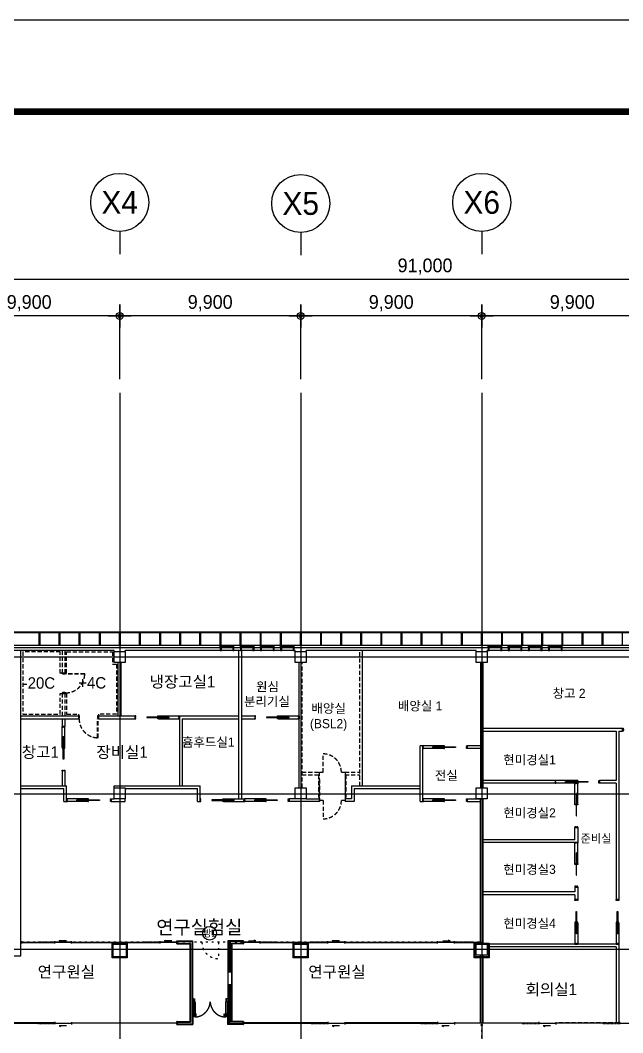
# Model space of a CAD drawing. Header units: metres. Extents: x 630750 to 860239, y 578133 to 726633.
# Drawn here: x 702867 to 735817, y 671261 to 726633 of the extents above; entities that cross this region are included whole.
import ezdxf
from ezdxf.enums import TextEntityAlignment as Align

# ---------------------------------------------------------------- set-up
doc = ezdxf.new("R2010")
doc.units = ezdxf.units.M
doc.header["$LTSCALE"] = 300
for name, pattern in [('DASHDOT', [25.4, 12.7, -6.35, 0, -6.35]), ('HID1', [0.375, 0.25, -0.125]), ('HIDDEN', [2, 1, -1]), ('HIDDEN-1', [1.4, 0.35, -0.7, 0.35]), ('업무시설_xr-base$0$CONTINOUS', [0])]:
    doc.linetypes.add(name, pattern=pattern)
doc.layers.get('Defpoints').update_dxf_attribs({"color": 8})
for name, color, linetype in [('001dmp-FORM', 7, 'Continuous'), ('A-AL', 6, 'Continuous'), ('A-CEN-1', 1, 'Continuous'), ('A-CON', 2, 'Continuous'), ('A-DIM', 7, 'Continuous'), ('A-DOR', 4, 'Continuous'), ('A-GRID-DIMS', 14, 'Continuous'), ('A-TXT', 3, 'Continuous'), ('A-WAL-BLK', 3, 'Continuous'), ('A-WAL-DW', 7, 'Continuous'), ('A-WIN-GLASS', 4, 'Continuous'), ('DIM', 7, 'Continuous'), ('fire shutter', 2, 'Continuous'), ('INT', 117, 'Continuous'), ('KUK-DOOR', 4, 'Continuous'), ('KUK-DOOR-FRAME', 4, 'Continuous'), ('KUK-FUR-FIX', 6, 'Continuous'), ('KUK-WALL-DRYWALL', 4, 'Continuous'), ('KUK-WALL-FIN 1', 30, 'Continuous'), ('KUK-WINDOW', 4, 'Continuous'), ('블럭', 7, 'Continuous'), ('외장그레이팅', 4, 'Continuous'), ('특수설계 영역', 225, 'Continuous'), ('프레임', 5, 'Continuous')]:
    doc.layers.add(name, color=color, linetype=linetype)
doc.layers.add('tel 1구', color=7, linetype='Continuous', lineweight=5, true_color=0x0074cb)
doc.styles.add('TEXT', font='')
doc.styles.add('TEXT(돋음)', font='')
doc.styles.add('돋움', font='')
doc.styles.get('TEXT').set_extended_font_data('DotumChe')
doc.styles.get('TEXT(돋음)').set_extended_font_data('Dotum')
doc.styles.get('돋움').set_extended_font_data('Dotum')
doc.dimstyles.new('DIM250', dxfattribs={"dimscale": 250, "dimtxt": 3, "dimasz": 1, "dimexe": 2, "dimexo": 3, "dimgap": 1, "dimtad": 1, "dimdec": 0, "dimzin": 0, "dimdsep": 46, "dimlunit": 6, "dimtxsty": 'TEXT(돋음)', "dimblk": 'Z_DOT', "dimcen": 2.5, "dimdle": 2, "dimclrd": 256, "dimclre": 256, "dimclrt": 3, "dimadec": 0, "dimazin": 0, "dimtfac": 1, "dimtdec": 0, "dimtix": 1, "dimtmove": 2, "dimatfit": 3, "dimldrblk": 'Z_DOT', "dimfxl": 1, "dimtolj": 1, "dimtzin": 0, "dimarcsym": 0})

# ---------------------------------------------------------------- blocks, each defined once
blk = doc.blocks.new('Z_DOT')
at = {"layer": 'DIM', "color": 7}
for p, q in [((0, -2.5), (0, 2.5)), ((-2.5, 0), (2.5, 0))]:
    blk.add_line(p, q, dxfattribs=at)
for radius in [0.75, 0.375]:
    blk.add_circle((0, 0), radius, dxfattribs=at)
blk = doc.blocks.new('*D32')
at = {"layer": 'A-DIM', "lineweight": -2, "transparency": 16777216}
for p, q in [((679505, 707009), (679505, 712959)), ((770505, 707009), (770505, 712959)), ((770255, 712459), (679755, 712459))]:
    blk.add_line(p, q, dxfattribs=at)
at = {"layer": 'Defpoints', "color": 0, "transparency": 16777216}
for p in [(679505, 712459), (679505, 706259), (770505, 706259)]:
    blk.add_point(p, dxfattribs=at)
at = {"layer": 'A-DIM', "lineweight": -2, "transparency": 16777216, "xscale": 250, "yscale": 250, "zscale": 250}
for p, rotation in [((679505, 712459), 179.9999997598762), ((770505, 712459), 359.9999997598762)]:
    blk.add_blockref('Z_DOT', p, dxfattribs=dict(at, rotation=rotation))
at = {"layer": 'A-DIM', "color": 3, "transparency": 16777216, "insert": (725005, 713157), "char_height": 750, "attachment_point": 5, "rotation": 360, "style": 'TEXT(돋음)'}
blk.add_mtext('\\A1;91,000', dxfattribs=at)
blk = doc.blocks.new('*D33')
at = {"layer": 'A-DIM', "lineweight": -2, "transparency": 16777216}
for p, q in [((698405, 707009), (698405, 710959)), ((708055, 710459), (698655, 710459)), ((708305, 707009), (708305, 710959))]:
    blk.add_line(p, q, dxfattribs=at)
at = {"layer": 'Defpoints', "color": 0, "transparency": 16777216}
for p in [(698405, 710459), (698405, 706259), (708305, 706259)]:
    blk.add_point(p, dxfattribs=at)
at = {"layer": 'A-DIM', "lineweight": -2, "transparency": 16777216, "xscale": 250, "yscale": 250, "zscale": 250}
for p, rotation in [((698405, 710459), 179.9999997598762), ((708305, 710459), 359.9999997598762)]:
    blk.add_blockref('Z_DOT', p, dxfattribs=dict(at, rotation=rotation))
at = {"layer": 'A-DIM', "color": 3, "transparency": 16777216, "insert": (703355, 711157), "char_height": 750, "attachment_point": 5, "rotation": 360, "style": 'TEXT(돋음)'}
blk.add_mtext('\\A1;9,900', dxfattribs=at)
blk = doc.blocks.new('*D34')
at = {"layer": 'A-DIM', "lineweight": -2, "transparency": 16777216}
for p, q in [((708305, 707009), (708305, 710959)), ((717955, 710459), (708555, 710459)), ((718205, 707009), (718205, 710959))]:
    blk.add_line(p, q, dxfattribs=at)
at = {"layer": 'Defpoints', "color": 0, "transparency": 16777216}
for p in [(708305, 710459), (708305, 706259), (718205, 706259)]:
    blk.add_point(p, dxfattribs=at)
at = {"layer": 'A-DIM', "lineweight": -2, "transparency": 16777216, "xscale": 250, "yscale": 250, "zscale": 250}
for p, rotation in [((708305, 710459), 179.9999997598762), ((718205, 710459), 359.9999997598762)]:
    blk.add_blockref('Z_DOT', p, dxfattribs=dict(at, rotation=rotation))
at = {"layer": 'A-DIM', "color": 3, "transparency": 16777216, "insert": (713255, 711157), "char_height": 750, "attachment_point": 5, "rotation": 360, "style": 'TEXT(돋음)'}
blk.add_mtext('\\A1;9,900', dxfattribs=at)
blk = doc.blocks.new('*D35')
at = {"layer": 'A-DIM', "lineweight": -2, "transparency": 16777216}
for p, q in [((718205, 707009), (718205, 710959)), ((727855, 710459), (718455, 710459)), ((728105, 707009), (728105, 710959))]:
    blk.add_line(p, q, dxfattribs=at)
at = {"layer": 'Defpoints', "color": 0, "transparency": 16777216}
for p in [(718205, 710459), (718205, 706259), (728105, 706259)]:
    blk.add_point(p, dxfattribs=at)
at = {"layer": 'A-DIM', "lineweight": -2, "transparency": 16777216, "xscale": 250, "yscale": 250, "zscale": 250}
for p, rotation in [((718205, 710459), 179.9999997598762), ((728105, 710459), 359.9999997598762)]:
    blk.add_blockref('Z_DOT', p, dxfattribs=dict(at, rotation=rotation))
at = {"layer": 'A-DIM', "color": 3, "transparency": 16777216, "insert": (723155, 711157), "char_height": 750, "attachment_point": 5, "rotation": 360, "style": 'TEXT(돋음)'}
blk.add_mtext('\\A1;9,900', dxfattribs=at)
blk = doc.blocks.new('*D36')
at = {"layer": 'A-DIM', "lineweight": -2, "transparency": 16777216}
for p, q in [((728105, 707009), (728105, 710959)), ((737755, 710459), (728355, 710459)), ((738005, 707009), (738005, 710959))]:
    blk.add_line(p, q, dxfattribs=at)
at = {"layer": 'Defpoints', "color": 0, "transparency": 16777216}
for p in [(728105, 710459), (728105, 706259), (738005, 706259)]:
    blk.add_point(p, dxfattribs=at)
at = {"layer": 'A-DIM', "lineweight": -2, "transparency": 16777216, "xscale": 250, "yscale": 250, "zscale": 250}
for p, rotation in [((728105, 710459), 179.9999997598762), ((738005, 710459), 359.9999997598762)]:
    blk.add_blockref('Z_DOT', p, dxfattribs=dict(at, rotation=rotation))
at = {"layer": 'A-DIM', "color": 3, "transparency": 16777216, "insert": (733055, 711157), "char_height": 750, "attachment_point": 5, "rotation": 360, "style": 'TEXT(돋음)'}
blk.add_mtext('\\A1;9,900', dxfattribs=at)
blk = doc.blocks.new('*U30')
blk.add_line((0, 5), (0, 0))
blk.add_circle((0, 11.35), 6.35)
at = {"color": 3, "style": '돋움'}
blk.add_attdef('NO', text='', height=5, dxfattribs=at).set_placement((0, 11.35), align=Align.MIDDLE_CENTER)
blk = doc.blocks.new('asd')
at = {"layer": 'A-DOR'}
blk.add_line((2042906, -657886), (2042906, -656736), dxfattribs=at)
for points in [[(2042756, -656736), (2042756, -656776), (2042806, -656776), (2042806, -656756), (2042856, -656756), (2042856, -656776), (2042906, -656776), (2042906, -656736)], [(2042816, -657296), (2042846, -657296), (2042846, -658526), (2042816, -658526)], [(2042756, -657886), (2042756, -657926), (2042806, -657926), (2042806, -657886)], [(2042856, -657886), (2042856, -657926), (2042906, -657926), (2042906, -657886)], [(2042756, -659166), (2042756, -659126), (2042806, -659126), (2042806, -659146), (2042856, -659146), (2042856, -659126), (2042906, -659126), (2042906, -659166)]]:
    blk.add_lwpolyline(points, close=True, dxfattribs=at)
at = {"layer": 'A-WAL-DW', "color": 7}
blk.add_line((2042756, -657886), (2042756, -656736), dxfattribs=at)
blk = doc.blocks.new('이중외피a')
at = {"layer": '외장그레이팅'}
for p, q in [((2453864, -664026, 0), (2367228, -664026, 0)), ((2453834, -664056, 0), (2367269, -664056, 0))]:
    blk.add_line(p, q, dxfattribs=at)
at = {"layer": '프레임'}
for p, q in [((2385879, -664056, 0), (2385879, -664766, 0)), ((2385929, -664056, 0), (2385929, -664766, 0)), ((2386979, -664056, 0), (2386979, -664766, 0)), ((2387029, -664056, 0), (2387029, -664766, 0)), ((2388079, -664056, 0), (2388079, -664766, 0)), ((2388129, -664056, 0), (2388129, -664766, 0)), ((2389179, -664056, 0), (2389179, -664766, 0)), ((2389229, -664056, 0), (2389229, -664766, 0)), ((2390279, -664056, 0), (2390279, -664766, 0)), ((2390329, -664056, 0), (2390329, -664766, 0)), ((2391379, -664056, 0), (2391379, -664766, 0)), ((2391429, -664056, 0), (2391429, -664766, 0)), ((2392479, -664056, 0), (2392479, -664766, 0)), ((2392529, -664056, 0), (2392529, -664766, 0)), ((2393579, -664056, 0), (2393579, -664766, 0)), ((2393629, -664056, 0), (2393629, -664766, 0)), ((2394679, -664056, 0), (2394679, -664766, 0)), ((2394729, -664056, 0), (2394729, -664766, 0)), ((2395779, -664056, 0), (2395779, -664766, 0)), ((2395829, -664056, 0), (2395829, -664766, 0)), ((2396879, -664056, 0), (2396879, -664766, 0)), ((2396929, -664056, 0), (2396929, -664766, 0)), ((2397979, -664056, 0), (2397979, -664766, 0)), ((2398029, -664056, 0), (2398029, -664766, 0)), ((2399079, -664056, 0), (2399079, -664766, 0)), ((2399129, -664056, 0), (2399129, -664766, 0)), ((2400179, -664056, 0), (2400179, -664766, 0)), ((2400229, -664056, 0), (2400229, -664766, 0)), ((2401279, -664056, 0), (2401279, -664766, 0)), ((2401329, -664056, 0), (2401329, -664766, 0)), ((2402379, -664056, 0), (2402379, -664766, 0)), ((2402429, -664056, 0), (2402429, -664766, 0)), ((2403479, -664056, 0), (2403479, -664766, 0)), ((2403529, -664056, 0), (2403529, -664766, 0)), ((2404579, -664056, 0), (2404579, -664766, 0)), ((2404629, -664056, 0), (2404629, -664766, 0)), ((2405679, -664056, 0), (2405679, -664766, 0)), ((2405729, -664056, 0), (2405729, -664766, 0)), ((2406779, -664056, 0), (2406779, -664766, 0)), ((2406829, -664056, 0), (2406829, -664766, 0)), ((2407879, -664056, 0), (2407879, -664766, 0)), ((2407929, -664056, 0), (2407929, -664766, 0)), ((2408979, -664056, 0), (2408979, -664766, 0)), ((2409029, -664056, 0), (2409029, -664766, 0)), ((2410079, -664056, 0), (2410079, -664766, 0)), ((2410129, -664056, 0), (2410129, -664766, 0)), ((2411179, -664056, 0), (2411179, -664766, 0)), ((2411229, -664056, 0), (2411229, -664766, 0)), ((2412279, -664056, 0), (2412279, -664766, 0)), ((2412329, -664056, 0), (2412329, -664766, 0)), ((2413379, -664056, 0), (2413379, -664766, 0)), ((2413429, -664056, 0), (2413429, -664766, 0)), ((2414479, -664056, 0), (2414479, -664766, 0)), ((2414529, -664056, 0), (2414529, -664766, 0)), ((2415579, -664056, 0), (2415579, -664766, 0)), ((2415629, -664056, 0), (2415629, -664766, 0)), ((2416679, -664056, 0), (2416679, -664766, 0)), ((2416729, -664056, 0), (2416729, -664766, 0)), ((2417779, -664056, 0), (2417779, -664766, 0))]:
    blk.add_line(p, q, dxfattribs=at)
blk = doc.blocks.new('ioo')
at = {"layer": 'A-WIN-GLASS'}
for p, q in [((2586798, -433861, 0), (2586798, -433791, 0)), ((2587548, -433861, 0), (2586798, -433861, 0)), ((2587518, -433837, 0), (2586828, -433837, 0)), ((2586828, -433837, 0), (2586828, -433861, 0)), ((2587518, -433861, 0), (2586828, -433861, 0)), ((2587488, -434061, 0), (2586857, -434061, 0)), ((2587518, -433837, 0), (2587518, -433861, 0)), ((2587548, -433861, 0), (2587548, -433791, 0))]:
    blk.add_line(p, q, dxfattribs=at)
at = {"layer": 'A-WIN-GLASS', "elevation": 0}
for points in [[(2586798, -434061), (2586858, -434061), (2586858, -433861), (2586798, -433861)], [(2587488, -434061), (2587548, -434061), (2587548, -433861), (2587488, -433861)]]:
    blk.add_lwpolyline(points, close=True, dxfattribs=at)
blk = doc.blocks.new('xref-sheet(건축)')
at = {"layer": '001dmp-FORM', "color": 30}
blk.add_lwpolyline([(8410, 5940), (0, 5940), (0, 0), (8410, 0)], close=True, dxfattribs=at)
at = {"layer": '001dmp-FORM', "const_width": 15}
blk.add_lwpolyline([(300, 200), (300, 5740), (8210, 5740), (8210, 200)], close=True, dxfattribs=at)

msp = doc.modelspace()

# ---------------------------------------------------------------- linework, layer by layer
at = {"layer": 'A-AL', "ltscale": 3}
msp.add_line((757774.405, 692430.239, 0), (686194.961, 692430.239, 0), dxfattribs=at)
at = {"layer": 'A-CEN-1', "linetype": 'Continuous'}
for p, q in [((708304.405, 706258.824, 0), (708304.405, 647116.362, 0)), ((718204.405, 706258.824, 0), (718204.405, 647116.362, 0)), ((728104.405, 706258.824, 0), (728104.405, 647116.362, 0)), ((795684.429, 691810.238, 0), (657202.595, 691810.239, 0)), ((795684.429, 684310.238, 0), (657202.595, 684310.239, 0)), ((795684.429, 675810.238, 0), (657202.595, 675810.239, 0))]:
    msp.add_line(p, q, dxfattribs=at)
at = {"layer": 'A-CON', "elevation": 0}
for points in [[(708004.405, 692110.242), (708604.405, 692110.242), (708604.405, 691510.242), (708004.405, 691510.242)], [(717904.406, 692110.24), (718504.406, 692110.24), (718504.406, 691510.24), (717904.406, 691510.24)], [(727804.405, 692110.242), (728404.405, 692110.242), (728404.405, 691510.242), (727804.405, 691510.242)], [(708004.405, 684660.239), (708604.405, 684660.239), (708604.405, 684060.239), (708004.405, 684060.239)], [(717904.405, 684660.239), (718504.405, 684660.239), (718504.405, 684060.239), (717904.405, 684060.239)], [(727804.405, 684660.239), (728404.405, 684660.239), (728404.405, 684060.239), (727804.405, 684060.239)], [(707954.398, 676110.232), (708654.398, 676110.232), (708654.398, 675410.232), (707954.398, 675410.232)], [(717854.398, 676110.232), (718554.398, 676110.232), (718554.398, 675410.232), (717854.398, 675410.232)], [(727754.398, 676110.232), (728454.398, 676110.232), (728454.398, 675410.232), (727754.398, 675410.232)], [(727804.405, 676110.239), (728404.405, 676110.239), (728404.405, 675510.239), (727804.405, 675510.239)]]:
    msp.add_lwpolyline(points, close=True, dxfattribs=at)
at = {"layer": 'A-DOR', "elevation": 0}
msp.add_lwpolyline([(735804.573, 687760.239), (735804.573, 687910.239), (735834.573, 687910.239), (735834.573, 687865.239), (735849.573, 687865.239), (735849.573, 687805.239), (735834.573, 687805.239), (735834.573, 687760.239)], close=True, dxfattribs=at)
at = {"layer": 'A-WAL-BLK'}
for p, q in [((702904.404, 675460.239, 0), (702904.406, 692160.239, 0)), ((701104.405, 675460.239, 0), (702904.404, 675460.239, 0))]:
    msp.add_line(p, q, dxfattribs=at)
at = {"layer": 'A-WAL-DW'}
for p, q in [((757774.405, 692310.239, 0), (686388.128, 692310.239, 0)), ((708004.405, 692160.239, 0), (698704.406, 692160.239, 0)), ((708004.405, 691510.242, 0), (708004.405, 692160.239, 0)), ((708004.405, 692110.242, 0), (708004.405, 692160.239, 0)), ((717904.406, 692160.239, 0), (708604.405, 692160.239, 0)), ((708604.405, 692110.242, 0), (708604.405, 692160.239, 0)), ((714829.405, 684060.239, 0), (714829.405, 692160.239, 0)), ((714979.405, 684060.239, 0), (714979.405, 692160.239, 0)), ((717904.406, 692110.24, 0), (717904.406, 692160.311, 0)), ((727804.405, 692160.239, 0), (718504.406, 692160.239, 0)), ((718504.406, 692110.24, 0), (718504.406, 692160.239, 0)), ((721579.573, 684760.239, 0), (721579.573, 692190.237, 0)), ((727804.405, 692110.242, 0), (727804.405, 692160.239, 0)), ((737704.406, 692160.239, 0), (728404.405, 692160.239, 0)), ((728404.405, 692110.242, 0), (728404.405, 692160.239, 0)), ((708229.573, 691510.239, 0), (708004.405, 691510.242, 0)), ((708229.573, 688585.239, 0), (708229.573, 691510.239, 0)), ((708379.573, 688585.239, 0), (708379.573, 691510.239, 0)), ((718129.405, 684660.239, 0), (718129.405, 691510.24, 0)), ((728029.405, 691510.239, 0), (728029.405, 684660.239, 0)), ((728179.405, 684660.239, 0), (728179.405, 691510.239, 0)), ((702904.405, 688585.239, 0), (706054.932, 688585.239, 0)), ((702904.405, 688435.239, 0), (706054.932, 688435.239, 0)), ((705154.405, 688435.239, 0), (705154.405, 688015.239, 0)), ((705304.405, 688435.239, 0), (705304.405, 688015.239, 0)), ((707154.225, 688435.239, 0), (709149.405, 688435.239, 0)), ((707154.932, 688585.239, 0), (709149.405, 688585.239, 0)), ((709149.405, 688435.239, 0), (709149.405, 688585.239, 0)), ((711579.405, 688585.239, 0), (711579.405, 684760.239, 0)), ((711579.405, 688585.239, 0), (714829.405, 688585.239, 0)), ((711729.405, 688435.239, 0), (711729.405, 684760.239, 0)), ((711729.405, 688435.239, 0), (714829.405, 688435.239, 0)), ((714979.405, 688585.239, 0), (715699.405, 688585.239, 0)), ((714979.405, 688435.239, 0), (715699.405, 688435.239, 0)), ((715699.405, 688585.239, 0), (715699.405, 688435.239, 0)), ((705154.405, 688015.239, 0), (705304.405, 688015.239, 0)), ((728179.405, 687910.239, 0), (735804.573, 687910.239, 0)), ((728179.405, 687760.239, 0), (735454.405, 687760.239, 0)), ((735454.405, 687760.239, 0), (735454.405, 685060.239, 0)), ((735604.405, 687760.239, 0), (735604.405, 678540.239, 0)), ((735604.405, 687760.239, 0), (735804.573, 687760.239, 0)), ((735804.573, 687760.239, 0), (735804.573, 687910.239, 0)), ((724729.573, 683910.239, 0), (724729.573, 686960.377, 0)), ((724879.573, 686960.377, 0), (724729.573, 686960.377, 0)), ((724879.573, 683910.239, 0), (724879.573, 686960.377, 0)), ((728029.405, 686960.377, 0), (727309.573, 686960.377, 0)), ((727309.573, 686810.377, 0), (727309.573, 686960.377, 0)), ((728029.405, 686810.377, 0), (727309.573, 686810.377, 0)), ((705304.348, 685585.239, 0), (705154.405, 685585.239, 0)), ((705154.405, 685585.239, 0), (705154.405, 684760.24, 0)), ((705304.348, 685585.239, 0), (705304.348, 684760.24, 0)), ((733354.405, 685060.239, 0), (728179.405, 685060.239, 0)), ((733354.405, 685060.239, 0), (733354.405, 684910.239, 0)), ((734554.405, 685060.239, 0), (734554.405, 684910.239, 0)), ((735454.405, 685060.239, 0), (734554.405, 685060.239, 0)), ((702904.573, 684760.239, 0), (705404.573, 684760.24, 0)), ((702904.573, 684610.239, 0), (705254.573, 684610.24, 0)), ((705254.405, 683910.239, 0), (705254.405, 684610.24, 0)), ((705404.405, 683910.239, 0), (705404.405, 684760.24, 0)), ((708004.573, 684760.239, 0), (712704.573, 684760.239, 0)), ((708004.573, 684610.239, 0), (708004.573, 684760.239, 0)), ((708604.405, 684610.239, 0), (712554.573, 684610.239, 0)), ((712554.573, 683910.239, 0), (712554.573, 684610.239, 0)), ((712704.573, 683910.239, 0), (712704.573, 684760.239, 0)), ((720979.573, 684760.239, 0), (724729.573, 684760.239, 0)), ((720979.573, 684760.239, 0), (720979.573, 684060.239, 0)), ((721129.573, 684610.408, 0), (724729.573, 684610.262, 0)), ((721129.573, 684610.408, 0), (721129.573, 683910.239, 0)), ((733354.405, 684910.239, 0), (728179.405, 684910.239, 0)), ((735454.405, 684910.239, 0), (734554.405, 684910.239, 0)), ((735454.405, 684910.239, 0), (735454.405, 678540.239, 0)), ((705254.405, 683910.239, 0), (705404.405, 683910.239, 0)), ((707834.573, 684060.239, 0), (707834.573, 683910.239, 0)), ((707834.573, 684060.239, 0), (708004.405, 684060.239, 0)), ((707834.573, 683910.239, 0), (708604.405, 683910.239, 0)), ((708604.405, 684060.239, 0), (708004.405, 684060.239, 0)), ((708004.405, 684060.239, 0), (708004.405, 684060.239, 0)), ((708604.405, 683910.239, 0), (708604.405, 684060.239, 0)), ((712554.573, 683910.239, 0), (712704.573, 683910.239, 0)), ((717904.405, 684060.223, 0), (717564.573, 684060.223, 0)), ((717564.573, 684060.223, 0), (717564.573, 683910.239, 0)), ((719229.573, 683910.239, 0), (717564.573, 683910.239, 0)), ((718504.569, 684060.084, 0), (719229.573, 684060.084, 0)), ((720979.573, 684060.239, 0), (720629.573, 684060.239, 0)), ((721129.573, 683910.239, 0), (720629.573, 683910.239, 0)), ((724729.573, 683910.239, 0), (724879.573, 683910.239, 0)), ((727309.573, 684060.223, 0), (727309.573, 683910.239, 0)), ((727309.573, 684060.223, 0), (728179.405, 684060.223, 0)), ((727309.573, 683910.239, 0), (728029.405, 683910.239, 0)), ((728029.405, 676110.239, 0), (728029.405, 684060.239, 0)), ((728179.405, 676110.239, 0), (728179.405, 684060.239, 0)), ((733204.405, 682480.239, 0), (733354.405, 682480.239, 0)), ((733204.405, 681810.243, 0), (733204.405, 682480.239, 0)), ((733354.405, 682480.239, 0), (733354.405, 681660.243, 0)), ((733204.405, 681810.243, 0), (728179.405, 681810.243, 0)), ((733354.405, 681660.243, 0), (728179.405, 681660.243, 0)), ((733204.405, 678960.241, 0), (728179.405, 678960.241, 0)), ((733204.405, 679230.243, 0), (733204.405, 678960.241, 0)), ((733204.405, 679230.243, 0), (733354.405, 679230.243, 0)), ((733354.405, 679230.243, 0), (733354.405, 678540.239, 0)), ((733204.405, 678810.241, 0), (728179.405, 678810.241, 0)), ((733204.405, 678810.241, 0), (733204.405, 678540.239, 0)), ((733354.405, 678540.239, 0), (733204.405, 678540.239, 0)), ((735604.405, 678540.239, 0), (735454.405, 678540.239, 0)), ((735604.405, 676110.239, 0), (728404.571, 676110.239, 0)), ((735604.405, 676110.239, 0), (735604.405, 671810.239, 0)), ((735454.405, 675960.239, 0), (728404.405, 675960.239, 0)), ((735454.405, 675960.239, 0), (735454.405, 671810.239, 0)), ((728029.405, 671810.239, 0), (728029.405, 675510.239, 0)), ((728179.405, 671810.239, 0), (728179.405, 675510.239, 0))]:
    msp.add_line(p, q, dxfattribs=at)
at = {"layer": 'fire shutter', "color": 2, "linetype": 'HIDDEN-1'}
for p, q in [((718169.397, 676210.23), (702974.396, 676210.23)), ((718169.405, 676210.239, 0), (702974.404, 676210.239, 0)), ((727959.397, 676210.23), (718239.397, 676210.23)), ((727959.405, 676210.239, 0), (718239.405, 676210.239, 0)), ((728104.446, 669740.261, 0), (728104.405, 671710.239, 0))]:
    msp.add_line(p, q, dxfattribs=at)
at = {"layer": 'fire shutter', "linetype": 'HIDDEN-1', "elevation": 0}
for points in [[(702904.404, 676240.239), (702904.404, 676180.239), (702974.404, 676180.239), (702974.404, 676240.239)], [(718239.405, 676240.239), (718239.405, 676110.239), (718169.405, 676110.239), (718169.405, 676240.239)], [(728029.405, 676240.239), (728029.405, 676180.239), (727959.405, 676180.239), (727959.405, 676240.239)], [(728129.399, 671660.239), (728079.399, 671660.239), (728079.405, 671710.239), (728129.405, 671710.239)]]:
    msp.add_lwpolyline(points, close=True, dxfattribs=at)
at = {"layer": 'fire shutter', "color": 2, "linetype": 'HIDDEN-1'}
msp.add_lwpolyline([(713704.397, 676210.23), (713704.397, 675310.23, -0.414213562), (712804.397, 676210.23, -1)], format="xyb", dxfattribs=at)
at = {"layer": 'fire shutter', "color": 2, "linetype": 'HIDDEN-1', "elevation": 0}
msp.add_lwpolyline([(713704.405, 676210.239), (713704.405, 675310.239, -0.414213562), (712804.405, 676210.239, -1)], format="xyb", dxfattribs=at)
at = {"layer": 'fire shutter', "linetype": 'HIDDEN-1'}
for points in [[(718239.397, 676240.23), (718239.397, 676110.23), (718169.397, 676110.23), (718169.397, 676240.23)], [(728029.397, 676240.23), (728029.397, 676180.23), (727959.397, 676180.23), (727959.397, 676240.23)]]:
    msp.add_lwpolyline(points, close=True, dxfattribs=at)
at = {"layer": 'INT'}
msp.add_line((706395.458, 690892.742, 0), (706395.458, 690862.772, 0), dxfattribs=at)
at = {"layer": 'INT', "linetype": 'HID1', "ltscale": 3}
msp.add_line((735604.405, 671810.239, 0), (732266.905, 671810.239, 0), dxfattribs=at)
at = {"layer": 'KUK-DOOR', "color": 5, "linetype": 'HIDDEN', "ltscale": 0.1}
for points in [[(704774.702, 676220.244), (704774.702, 676210.244), (703834.702, 676210.244), (703834.702, 676220.244)], [(710544.393, 676220.244), (710544.393, 676210.244), (709604.393, 676210.244), (709604.393, 676220.244)], [(715964.394, 676220.244), (715964.394, 676210.244), (716904.394, 676210.244), (716904.394, 676220.244)], [(719714.417, 676220.244), (719714.417, 676210.244), (718774.417, 676210.244), (718774.417, 676220.244)], [(726594.417, 676220.244), (726594.417, 676210.244), (727534.417, 676210.244), (727534.417, 676220.244)], [(704774.703, 671770.235), (704774.703, 671780.235), (703834.703, 671780.235), (703834.703, 671770.235)], [(719714.418, 671770.235), (719714.418, 671780.235), (718774.418, 671780.235), (718774.418, 671770.235)], [(725714.417, 671770.235), (725714.417, 671780.235), (724774.417, 671780.235), (724774.417, 671770.235)], [(731254.394, 671770.235), (731254.394, 671780.235), (730314.394, 671780.235), (730314.394, 671770.235)], [(731254.394, 671770.235), (731254.394, 671780.235), (730314.394, 671780.235), (730314.394, 671770.235)], [(735664.405, 671769.835), (735664.405, 671779.835), (734724.405, 671779.835), (734724.405, 671769.835)]]:
    msp.add_lwpolyline(points, close=True, dxfattribs=at)
at = {"layer": 'KUK-DOOR', "color": 1, "ltscale": 30, "elevation": 0}
for points in [[(705391.14, 676286.077), (704991.57, 676286.077), (705073.602, 676331.828), (705073.602, 676286.077)], [(711160.831, 676286.077), (710761.261, 676286.077), (710843.293, 676331.828), (710843.293, 676286.077)], [(715347.956, 676286.077), (715747.526, 676286.077), (715665.494, 676331.828), (715665.494, 676286.077)], [(720330.855, 676286.077), (719931.285, 676286.077), (720013.317, 676331.828), (720013.317, 676286.077)], [(725977.979, 676286.077), (726377.549, 676286.077), (726295.517, 676331.828), (726295.517, 676286.077)], [(705391.141, 671641.366), (704991.571, 671641.366), (705073.603, 671595.615), (705073.603, 671641.366)], [(720330.855, 671641.366), (719931.285, 671641.366), (720013.317, 671595.615), (720013.317, 671641.366)], [(726330.855, 671641.366), (725931.285, 671641.366), (726013.317, 671595.615), (726013.317, 671641.366)], [(731870.832, 671641.366), (731471.262, 671641.366), (731553.294, 671595.615), (731553.294, 671641.366)]]:
    msp.add_lwpolyline(points, dxfattribs=at)
at = {"layer": 'KUK-DOOR'}
for points in [[(712384.393, 672125.235), (712384.393, 672960.235), (712424.394, 672960.235), (712424.394, 672125.235)], [(714124.393, 672125.235), (714124.393, 672960.235), (714084.393, 672960.235), (714084.393, 672125.235)]]:
    msp.add_lwpolyline(points, close=True, dxfattribs=at)
at = {"layer": 'KUK-DOOR', "color": 251, "elevation": -9848.12}
for points in [[(712384.394, 672162.735), (712374.394, 672162.735), (712374.394, 672175.235), (712326.394, 672175.235, -0.466044565), (712323.394, 672178.807), (712323.394, 672290.735, -0.414213562), (712325.394, 672292.735), (712339.436, 672292.735, -0.414213562), (712341.436, 672290.735), (712343.394, 672198.235, 0.427009584), (712346.663, 672195.235), (712374.394, 672195.235), (712374.394, 672207.735), (712384.393, 672207.735), (712384.394, 672162.735), (712374.394, 672162.735), (712374.394, 672195.235)], [(712424.393, 672162.735), (712434.393, 672162.735), (712434.393, 672175.235), (712482.393, 672175.235, 0.466044565), (712485.393, 672178.807), (712485.393, 672290.735, 0.414213562), (712483.393, 672292.735), (712469.351, 672292.735, 0.414213562), (712467.351, 672290.735), (712465.393, 672198.235, -0.427009584), (712462.124, 672195.235), (712434.393, 672195.235), (712434.393, 672207.735), (712424.394, 672207.735), (712424.393, 672162.735), (712434.393, 672162.735), (712434.393, 672195.235)], [(714084.393, 672162.735), (714074.393, 672162.735), (714074.393, 672175.235), (714026.393, 672175.235, -0.466044565), (714023.393, 672178.807), (714023.393, 672290.735, -0.414213562), (714025.393, 672292.735), (714039.436, 672292.735, -0.414213562), (714041.436, 672290.735), (714043.393, 672198.235, 0.427009584), (714046.663, 672195.235), (714074.393, 672195.235), (714074.393, 672207.735), (714084.393, 672207.735), (714084.393, 672162.735), (714074.393, 672162.735), (714074.393, 672195.235)], [(714124.393, 672162.735), (714134.393, 672162.735), (714134.393, 672175.235), (714182.393, 672175.235, 0.466044565), (714185.393, 672178.807), (714185.393, 672290.735, 0.414213562), (714183.393, 672292.735), (714169.351, 672292.735, 0.414213562), (714167.351, 672290.735), (714165.393, 672198.235, -0.427009584), (714162.124, 672195.235), (714134.393, 672195.235), (714134.393, 672207.735), (714124.393, 672207.735), (714124.393, 672162.735), (714134.393, 672162.735), (714134.393, 672195.235)]]:
    msp.add_lwpolyline(points, format="xyb", dxfattribs=at)
at = {"layer": 'KUK-DOOR', "color": 1, "linetype": 'DASHDOT'}
for centre, start, end in [((712395.915, 672983.559), 271.9003756, 358.4437587), ((714112.872, 672983.559), 181.5562413, 268.0996244)]:
    msp.add_arc(centre, 858.796, start, end, dxfattribs=at)
at = {"layer": 'KUK-DOOR-FRAME'}
for points in [[(712354.393, 672960.235), (712354.393, 673120.235), (712394.393, 673120.235), (712394.394, 673002.235), (712384.393, 673002.235), (712384.393, 672960.235), (712354.393, 672960.235)], [(714154.393, 672960.235), (714154.393, 673120.235), (714114.393, 673120.235), (714114.393, 673002.235), (714124.393, 673002.235), (714124.393, 672960.235), (714154.393, 672960.235)]]:
    msp.add_lwpolyline(points, dxfattribs=at)
at = {"layer": 'KUK-WALL-DRYWALL'}
for p, q in [((711435.993, 676245.244), (712269.393, 676245.244)), ((711435.993, 676145.244), (712169.393, 676145.244)), ((712169.393, 676145.244, 0), (712169.393, 671845.235, 0)), ((712269.393, 676245.244), (712269.393, 671745.235)), ((714239.394, 676245.244), (714239.394, 674560.233)), ((715072.794, 676245.244), (714239.394, 676245.244)), ((714314.394, 676245.244), (714314.394, 674560.233)), ((715072.794, 676145.244), (714314.394, 676145.244)), ((714339.393, 676145.244, 0), (714339.393, 674560.233, 0)), ((714414.393, 676145.244, 0), (714414.393, 671845.235, 0)), ((714239.394, 673910.233), (714239.394, 671745.235)), ((714314.394, 673910.233), (714314.394, 671745.235)), ((714339.393, 673910.233, 0), (714339.393, 671845.235, 0)), ((712354.393, 673095.235), (712269.394, 673095.235)), ((712354.393, 672995.235), (712269.394, 672995.235)), ((714239.393, 673095.235), (714154.393, 673095.235)), ((714239.393, 672995.235), (714154.393, 672995.235)), ((711435.993, 671845.235), (712169.393, 671845.235)), ((711435.993, 671745.235), (712269.393, 671745.235)), ((715072.794, 671745.235), (714239.394, 671745.235)), ((715072.794, 671845.235), (714314.394, 671845.235))]:
    msp.add_line(p, q, dxfattribs=at)
for points in [[(707924.393, 676140.236), (708684.393, 676140.236), (708684.393, 675380.236), (707924.393, 675380.236)], [(717824.393, 676140.236), (718584.393, 676140.236), (718584.393, 675380.236), (717824.393, 675380.236)], [(727724.393, 676140.236), (728484.393, 676140.236), (728484.393, 675380.236), (727724.393, 675380.236)]]:
    msp.add_lwpolyline(points, close=True, dxfattribs=at)
at = {"layer": 'KUK-WALL-FIN 1'}
for p, q in [((711434.393, 676280.244), (712294.394, 676280.244)), ((711434.393, 676270.244), (711434.393, 676280.244)), ((711444.393, 676120.244), (712144.393, 676120.244)), ((712144.393, 676120.244, 0), (712144.393, 671870.235)), ((712294.394, 676280.244, 0), (712294.394, 673120.235)), ((714214.393, 676280.244, 0), (714214.393, 673120.235)), ((715074.394, 676280.244), (714214.393, 676280.244)), ((714439.393, 676120.244, 0), (714439.393, 671870.235, 0)), ((715064.394, 676120.244), (714439.393, 676120.244, 0)), ((715074.394, 676270.244), (715074.394, 676280.244)), ((712344.393, 673120.235), (712294.394, 673120.235)), ((712304.394, 672960.235), (712304.393, 671710.235)), ((712344.393, 672960.235), (712304.394, 672960.235)), ((714214.393, 673120.235), (714164.393, 673120.235)), ((714204.393, 672960.235), (714164.393, 672960.235)), ((714204.393, 672960.235), (714204.394, 671710.235)), ((711434.393, 671720.235), (711434.393, 671710.235)), ((711434.393, 671710.235), (712304.393, 671710.235)), ((711444.393, 671870.235), (712144.393, 671870.235)), ((715074.394, 671710.235), (714204.394, 671710.235)), ((715064.394, 671870.235), (714439.393, 671870.235, 0)), ((715074.394, 671720.235), (715074.394, 671710.235))]:
    msp.add_line(p, q, dxfattribs=at)
for points in [[(707899.393, 676165.236), (708709.393, 676165.236), (708709.393, 675355.236), (707899.393, 675355.236)], [(717799.393, 676165.236), (718609.393, 676165.236), (718609.393, 675355.236), (717799.393, 675355.236)], [(727699.393, 676165.236), (728509.393, 676165.236), (728509.393, 675355.236), (727699.393, 675355.236)]]:
    msp.add_lwpolyline(points, close=True, dxfattribs=at)
at = {"layer": 'KUK-WALL-FIN 1', "color": 3}
for points in [[(711469.393, 676246.844), (711444.393, 676246.844), (711444.394, 676270.244), (711434.393, 676270.244), (711434.393, 676225.244)], [(711434.393, 676225.244), (711454.393, 676225.244), (711454.393, 676185.244), (711434.393, 676185.244)], [(711434.393, 676185.244), (711434.393, 676120.244), (711444.393, 676120.244), (711444.393, 676143.644), (711469.393, 676143.644), (711469.393, 676145.244), (711442.793, 676145.244), (711442.793, 676121.844), (711435.993, 676121.844), (711435.993, 676183.644)], [(711435.993, 676226.844), (711435.993, 676268.644), (711442.793, 676268.644), (711442.793, 676245.244), (711469.393, 676245.244), (711469.393, 676246.844)], [(711435.993, 676226.844), (711455.993, 676226.844), (711455.993, 676183.644), (711435.993, 676183.644)], [(715039.394, 676246.844), (715064.394, 676246.844), (715064.393, 676270.244), (715074.394, 676270.244), (715074.394, 676225.244)], [(715072.794, 676226.844), (715072.794, 676268.644), (715065.994, 676268.644), (715065.994, 676245.244), (715039.394, 676245.244), (715039.394, 676246.844)], [(715074.394, 676185.244), (715074.394, 676120.244), (715064.394, 676120.244), (715064.394, 676143.644), (715039.394, 676143.644), (715039.394, 676145.244), (715065.994, 676145.244), (715065.994, 676121.844), (715072.794, 676121.844), (715072.794, 676183.644)], [(715072.794, 676226.844), (715052.794, 676226.844), (715052.794, 676183.644), (715072.794, 676183.644)], [(715074.394, 676225.244), (715054.394, 676225.244), (715054.394, 676185.244), (715074.394, 676185.244)], [(711434.393, 671805.235), (711434.393, 671870.235), (711444.393, 671870.235), (711444.393, 671846.835), (711469.393, 671846.835), (711469.393, 671845.235), (711442.793, 671845.235), (711442.793, 671868.635), (711435.993, 671868.635), (711435.993, 671806.835)], [(711434.393, 671785.235), (711444.393, 671785.235), (711444.393, 671805.235), (711434.393, 671805.235)], [(711469.393, 671743.635), (711444.393, 671743.635), (711444.394, 671720.235), (711434.393, 671720.235), (711434.393, 671785.235)], [(711435.993, 671783.635), (711445.993, 671783.635), (711445.993, 671806.835), (711435.993, 671806.835)], [(711435.993, 671783.635), (711435.993, 671721.835), (711442.793, 671721.835), (711442.793, 671745.235), (711469.393, 671745.235), (711469.393, 671743.635)], [(715074.394, 671805.235), (715074.394, 671870.235), (715064.394, 671870.235), (715064.394, 671846.835), (715039.394, 671846.835), (715039.394, 671845.235), (715065.994, 671845.235), (715065.994, 671868.635), (715072.794, 671868.635), (715072.794, 671806.835)], [(715039.394, 671743.635), (715064.394, 671743.635), (715064.393, 671720.235), (715074.394, 671720.235), (715074.394, 671785.235)], [(715072.794, 671783.635), (715072.794, 671721.835), (715065.994, 671721.835), (715065.994, 671745.235), (715039.394, 671745.235), (715039.394, 671743.635)], [(715072.794, 671783.635), (715062.794, 671783.635), (715062.794, 671806.835), (715072.794, 671806.835)], [(715074.394, 671785.235), (715064.394, 671785.235), (715064.394, 671805.235), (715074.394, 671805.235)]]:
    msp.add_lwpolyline(points, dxfattribs=at)
at = {"layer": 'KUK-WALL-FIN 1', "linetype": '업무시설_xr-base$0$CONTINOUS'}
for points in [[(712354.393, 673120.235), (712354.393, 673110.235), (712344.393, 673110.235), (712344.393, 673120.235)], [(712354.393, 672960.235), (712354.393, 672970.235), (712344.393, 672970.235), (712344.393, 672960.235)], [(714164.393, 673120.235), (714164.393, 673110.235), (714154.393, 673110.235), (714154.393, 673120.235)], [(714164.393, 672960.235), (714164.393, 672970.235), (714154.393, 672970.235), (714154.393, 672960.235)]]:
    msp.add_lwpolyline(points, dxfattribs=at)
at = {"layer": 'KUK-WINDOW', "color": 1, "linetype": '업무시설_xr-base$0$CONTINOUS'}
for p, q in [((704754.702, 676139.813), (704754.702, 676263.484)), ((705674.702, 676139.813), (705674.702, 676263.484)), ((710524.393, 676139.813), (710524.393, 676263.484)), ((715984.394, 676139.813), (715984.394, 676263.484)), ((719694.417, 676139.813), (719694.417, 676263.484)), ((720614.417, 676139.813), (720614.417, 676263.484)), ((725694.417, 676139.813), (725694.417, 676263.484)), ((726614.417, 676139.813), (726614.417, 676263.484)), ((704754.703, 671850.666), (704754.703, 671726.995)), ((705674.703, 671840.666), (705674.703, 671716.995)), ((719694.418, 671850.666), (719694.418, 671726.995)), ((720614.418, 671840.666), (720614.418, 671716.995)), ((725694.417, 671850.666), (725694.417, 671726.995)), ((726614.417, 671840.666), (726614.417, 671716.995)), ((731234.394, 671850.666), (731234.394, 671726.995)), ((732154.395, 671840.666), (732154.395, 671716.995)), ((735644.405, 671860.669, 0), (735644.405, 671736.999, 0))]:
    msp.add_line(p, q, dxfattribs=at)
at = {"layer": 'KUK-WINDOW', "linetype": '업무시설_xr-base$0$CONTINOUS'}
for points in [[(702904.398, 676200.198), (702904.398, 676190.198), (704764.702, 676190.244), (704764.702, 676200.244)], [(704744.702, 676220.244), (704744.702, 676210.244), (705684.702, 676210.244), (705684.702, 676220.244)], [(705664.703, 676200.244), (705664.703, 676190.244), (710534.393, 676190.244), (710534.393, 676200.244)], [(710514.393, 676220.244), (710514.393, 676210.244), (711454.393, 676210.244), (711454.393, 676220.244)], [(715994.394, 676220.244), (715994.394, 676210.244), (715054.394, 676210.244), (715054.394, 676220.244)], [(719704.417, 676200.244), (719704.417, 676190.244), (715974.394, 676190.244), (715974.394, 676200.244)], [(719684.417, 676220.244), (719684.417, 676210.244), (720624.417, 676210.244), (720624.417, 676220.244)], [(720604.417, 676200.244), (720604.417, 676190.244), (725704.417, 676190.244), (725704.417, 676200.244)], [(726624.417, 676220.244), (726624.417, 676210.244), (725684.417, 676210.244), (725684.417, 676220.244)], [(704764.703, 671790.235), (704764.703, 671800.235), (700545.858, 671800.235), (700545.858, 671790.235)], [(704744.703, 671770.235), (704744.703, 671780.235), (705684.703, 671780.235), (705684.703, 671770.235)], [(705664.703, 671790.235), (705664.703, 671800.235), (711444.393, 671800.235), (711444.393, 671790.235)], [(719704.417, 671790.235), (719704.417, 671800.235), (715064.394, 671800.235), (715064.394, 671790.235)], [(719684.418, 671770.235), (719684.418, 671780.235), (720624.418, 671780.235), (720624.418, 671770.235)], [(725704.417, 671790.235), (725704.417, 671800.235), (720604.417, 671800.235), (720604.417, 671790.235)], [(725684.417, 671770.235), (725684.417, 671780.235), (726624.417, 671780.235), (726624.417, 671770.235)], [(726604.417, 671790.235), (726604.417, 671800.235), (731244.394, 671800.235), (731244.394, 671790.235)], [(731224.394, 671770.235), (731224.394, 671780.235), (732164.394, 671780.235), (732164.394, 671770.235)], [(735634.405, 671769.835), (735634.405, 671779.835), (736574.405, 671779.835), (736574.405, 671769.835)]]:
    msp.add_lwpolyline(points, close=True, dxfattribs=at)
msp.add_lwpolyline([(728029.405, 676200.244), (726604.417, 676200.244), (726604.417, 676190.244), (728029.405, 676190.244)], dxfattribs=at)
at = {"layer": 'KUK-WINDOW', "linetype": '업무시설_xr-base$0$CONTINOUS', "elevation": 0}
msp.add_lwpolyline([(732144.395, 671790.239), (732144.395, 671800.239), (735654.405, 671800.239), (735654.405, 671790.239)], close=True, dxfattribs=at)
at = {"layer": '블럭', "color": 1}
for centre in [(713222.149, 676699.622), (713222.157, 676699.631, 0)]:
    msp.add_circle(centre, 375, dxfattribs=at)
at = {"layer": '특수설계 영역', "linetype": 'HID1', "ltscale": 3}
for p, q in [((705154.405, 692160.239, 0), (705154.405, 690922.742, 0)), ((705304.405, 692160.239, 0), (705304.405, 690922.742, 0)), ((721429.573, 684760.239, 0), (721429.573, 692190.237, 0)), ((705054.573, 692090.311, 0), (703004.573, 692090.249, 0)), ((703004.573, 692090.249, 0), (703004.573, 688685.239, 0)), ((705054.405, 690922.742, 0), (705054.405, 692090.311, 0)), ((705404.405, 690922.742, 0), (705404.405, 692090.311, 0)), ((705404.573, 692090.311, 0), (707904.571, 692090.311, 0)), ((707904.571, 692090.311, 0), (707904.571, 691410.239, 0)), ((707904.571, 691410.239, 0), (708129.573, 691410.239, 0)), ((708129.573, 691410.239, 0), (708129.573, 688685.239, 0)), ((718279.405, 684660.239, 0), (718279.405, 691510.24, 0)), ((705154.405, 690922.742, 0), (705054.405, 690922.742, 0)), ((705304.405, 690922.742, 0), (705154.405, 690922.742, 0)), ((705304.405, 690922.742, 0), (705404.405, 690922.742, 0)), ((706395.458, 690892.742, 0), (705354.573, 690892.742, 0)), ((705354.573, 690892.742, 0), (705354.573, 690862.772, 0)), ((706395.458, 690862.772, 0), (705354.573, 690862.772, 0)), ((705054.405, 688685.239, 0), (705054.405, 689822.742, 0)), ((705054.405, 689822.742, 0), (705154.405, 689822.742, 0)), ((705154.405, 689822.742, 0), (705154.405, 688585.239, 0)), ((705304.405, 689822.742, 0), (705154.405, 689822.742, 0)), ((705304.405, 689822.742, 0), (705304.405, 688585.239, 0)), ((705304.405, 689822.742, 0), (705404.405, 689822.742, 0)), ((705404.405, 689822.742, 0), (705404.405, 688685.239, 0)), ((703004.573, 688685.239, 0), (705054.573, 688685.239, 0)), ((705404.573, 688685.239, 0), (706054.932, 688685.239, 0)), ((706054.932, 688685.239, 0), (706054.932, 688585.239, 0)), ((706054.932, 688585.239, 0), (706054.932, 688435.239, 0)), ((707094.961, 687394.354, 0), (707094.961, 688435.239, 0)), ((707124.932, 688435.239, 0), (707094.961, 688435.239, 0)), ((707124.932, 687394.354, 0), (707124.932, 688435.239, 0)), ((708129.573, 688685.239, 0), (707154.932, 688685.239, 0)), ((707154.932, 688685.239, 0), (707154.932, 688585.239, 0)), ((707154.932, 688585.239, 0), (707154.932, 688435.239, 0)), ((707124.932, 687394.354, 0), (707094.961, 687394.354, 0)), ((719429.573, 685510.394, 0), (719429.573, 686510.394, 0)), ((718279.405, 685510.394, 0), (719229.573, 685510.394, 0)), ((720629.573, 685510.394, 0), (721429.573, 685510.394, 0)), ((718279.405, 685360.394, 0), (719229.573, 685360.394, 0)), ((719179.573, 685360.394, 0), (719179.573, 684060.084, 0)), ((719229.573, 685110.239, 0), (719229.573, 683910.239, 0)), ((720629.573, 685360.394, 0), (721429.573, 685360.394, 0)), ((720629.573, 685360.394, 0), (720629.573, 683910.239, 0)), ((720679.573, 685360.394, 0), (720679.573, 684060.239, 0)), ((719429.573, 683960.394, 0), (719429.573, 682960.394, 0))]:
    msp.add_line(p, q, dxfattribs=at)
at = {"layer": '특수설계 영역', "linetype": 'HID1', "ltscale": 3, "elevation": 0}
for points in [[(705154.573, 690922.742), (705354.573, 690922.742), (705354.573, 690892.742), (705309.573, 690892.742), (705309.573, 690877.742), (705199.573, 690877.742), (705199.573, 690892.742), (705154.573, 690892.742)], [(705154.573, 689822.742), (705354.573, 689822.742), (705354.573, 689852.742), (705309.573, 689852.742), (705309.573, 689867.742), (705199.573, 689867.742), (705199.573, 689852.742), (705154.573, 689852.742)], [(706054.932, 688635.239), (706054.932, 688435.239), (706084.932, 688435.239), (706084.932, 688480.239), (706099.932, 688480.239), (706099.932, 688590.239), (706084.932, 688590.239), (706084.932, 688635.239)], [(707154.932, 688635.239), (707154.932, 688435.239), (707124.932, 688435.239), (707124.932, 688480.239), (707109.932, 688480.239), (707109.932, 688590.239), (707124.932, 688590.239), (707124.932, 688635.239)]]:
    msp.add_lwpolyline(points, close=True, dxfattribs=at)
for points in [[(719429.573, 683960.394), (719229.573, 683960.394), (719229.573, 685510.394), (719429.573, 685510.394)], [(720429.573, 685510.394), (720629.573, 685510.394), (720629.573, 683960.394), (720429.573, 683960.394)]]:
    msp.add_lwpolyline(points, dxfattribs=at)
at = {"layer": '특수설계 영역', "linetype": 'HID1', "ltscale": 3}
for centre, radius, start, end in [((705354.573, 690892.742, 0), 1040.885, 270, 0), ((707124.932, 688435.239, 0), 1040.885, 180, 270), ((719429.573, 685510.394, 0), 1000, 0, 90), ((719429.573, 683960.394, 0), 1000, 270, 0)]:
    msp.add_arc(centre, radius, start, end, dxfattribs=at)

# ---------------------------------------------------------------- block references
at = {"xscale": 24.9999912600033, "yscale": 24.99999123637099, "zscale": 24.99999123690949}
msp.add_blockref('xref-sheet(건축)', (630749.995, 578132.782), dxfattribs=at)
msp.add_blockref('이중외피a', (-1682000.012, 1357196.32))
at = {"layer": 'A-GRID-DIMS', "xscale": 250, "yscale": 250, "zscale": 250}
for p, values in [((708306.574, 713834.163, 0), {'NO': 'X4'}), ((718206.574, 713776.913, 0), {'NO': 'X5'}), ((728104.573, 713834.175, 0), {'NO': 'X6'})]:
    msp.add_blockref('*U30', p, dxfattribs=at).add_auto_attribs(values)
at = {"layer": 'KUK-FUR-FIX', "color": 30}
for p in [(-1872993.244, 1126221.083, 0), (-1871893.229, 1126221.07, 0), (-1870793.229, 1126221.07, 0), (-1869693.23, 1126221.07, 0), (-1858343.231, 1126221.029, 0), (-1857243.215, 1126221.015, 0), (-1856143.215, 1126221.015, 0), (-1855043.217, 1126221.015, 0)]:
    msp.add_blockref('ioo', p, dxfattribs=at)
at = {"layer": 'tel 1구', "xscale": -1, "rotation": 270}
for p in [(1368315.575, -1354321.1, 0), (1374865.575, -1354321.1, 0), (1371870.743, -1358846.099, 0)]:
    msp.add_blockref('asd', p, dxfattribs=at)
at = {"layer": 'tel 1구'}
msp.add_blockref('asd', (-1337601.934, 1344751.409, 0), dxfattribs=at)
for p, rotation in [((68143.403, -1355945.978, 0), 90), ((75388.235, -1357846.1, 0), 90), ((48668.403, -1358846.099, 0), 90), ((58398.403, -1358846.099, 0), 90), ((68143.403, -1358846.099, 0), 90), ((2776110.743, 19374.069, 0), 180), ((2778360.743, 19374.069, 0), 180)]:
    msp.add_blockref('asd', p, dxfattribs=dict(at, rotation=rotation))
at = {"layer": 'tel 1구', "xscale": -1}
for p in [(2776110.743, 1341646.409, 0), (2776110.743, 1338396.413, 0)]:
    msp.add_blockref('asd', p, dxfattribs=at)

# ---------------------------------------------------------------- texts
at = {"layer": 'A-TXT', "color": 3, "style": '돋움'}
for s, height, p in [('-20C', 625, (703000.271, 690076.016, 0)), ('+4C', 625, (706040.271, 690086.016, 0)), ('냉장고실1', 625, (709940.271, 690146.016, 0)), ('원심', 500, (715760.271, 689936.016, 0)), ('창고 2', 500, (731980.271, 689576.016, 0)), ('분리기실', 500, (715100.271, 689126.016, 0)), ('배양실 1', 500, (723520.271, 688886.016, 0)), ('배양실', 500, (718790.271, 688756.016, 0)), ('(BSL2)', 500, (718710.271, 687916.016, 0)), ('흄후드실1', 500, (711710.271, 686906.016, 0)), ('창고1', 625, (702950.271, 686296.016, 0)), ('장비실1', 625, (707030.271, 686296.016, 0)), ('현미경실1', 500, (729280.271, 685936.016, 0)), ('전실', 500, (725540.271, 685086.016, 0)), ('현미경실2', 500, (729280.271, 683036.016, 0)), ('준비실', 450, (733510.271, 681656.016, 0)), ('현미경실3', 500, (729280.271, 679946.016, 0)), ('연구실험실', 750, (710305.707, 676656.296, 0)), ('연구실험실', 750, (710305.707, 676656.296, 0)), ('현미경실4', 500, (729280.271, 676996.016, 0)), ('연구원실', 625, (703820.731, 674280.562, 0)), ('연구원실', 625, (703820.731, 674280.562, 0)), ('연구원실', 625, (718619.629, 674280.56, 0))]:
    msp.add_text(s, height=height, rotation=0.0000064, dxfattribs=at).set_placement(p)
at = {"layer": 'A-TXT', "style": '돋움'}
msp.add_text('회의실1', height=625, rotation=0.0000064, dxfattribs=at).set_placement((730502.713, 673321.395, 0))
at = {"layer": '블럭', "style": 'TEXT', "width": 0.9}
for p in [(713222.149, 676699.622), (713222.157, 676699.631, 0)]:
    msp.add_text('방1', height=375, dxfattribs=at).set_placement(p, align=Align.MIDDLE_CENTER)

# ---------------------------------------------------------------- dimensions: what is measured, and where the dimension line sits
at = {"layer": 'A-DIM'}
for base, p1, p2, picture, middle in [((679504.573, 712458.825, 0), (770504.573, 706258.825, 0), (679504.573, 706258.825, 0), '*D32', (725004.573, 713156.586, 0)), ((698404.573, 710458.825, 0), (708304.573, 706258.825, 0), (698404.573, 706258.825, 0), '*D33', (703354.573, 711156.586, 0)), ((708304.573, 710458.825, 0), (718204.573, 706258.825, 0), (708304.573, 706258.825, 0), '*D34', (713254.573, 711156.586, 0)), ((718204.573, 710458.825, 0), (728104.573, 706258.825, 0), (718204.573, 706258.825, 0), '*D35', (723154.573, 711156.586, 0)), ((728104.573, 710458.825, 0), (738004.573, 706258.825, 0), (728104.573, 706258.825, 0), '*D36', (733054.573, 711156.586, 0))]:
    dim = msp.add_linear_dim(base=base, p1=p1, p2=p2, angle=179.9999998, dimstyle='DIM250', dxfattribs=at)
    dim.commit()
    dim.dimension.update_dxf_attribs({"geometry": picture, "text_midpoint": middle})

doc.saveas('drawing.dxf')
